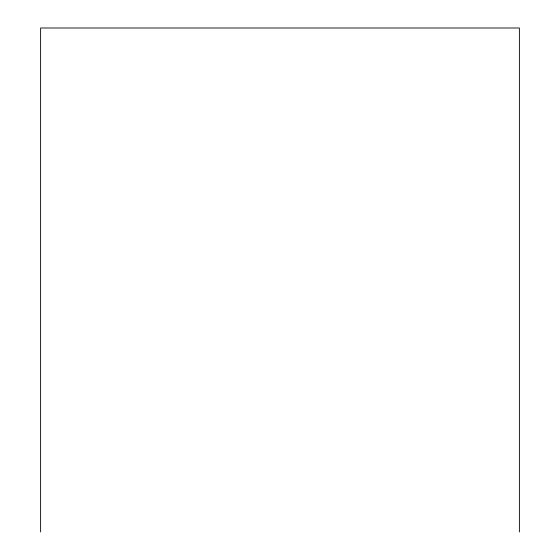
<?xml version="1.0" encoding="UTF-8"?>
<svg xmlns="http://www.w3.org/2000/svg" width="560" height="560" viewBox="0 0 560 560"><rect width="100%" height="100%" fill="white"/><g stroke="black" fill="none" stroke-linecap="round" stroke-linejoin="round"><path stroke-width="0.84" d="M519.386 532L519.386 28L40.614 28L40.614 532"/></g></svg>
